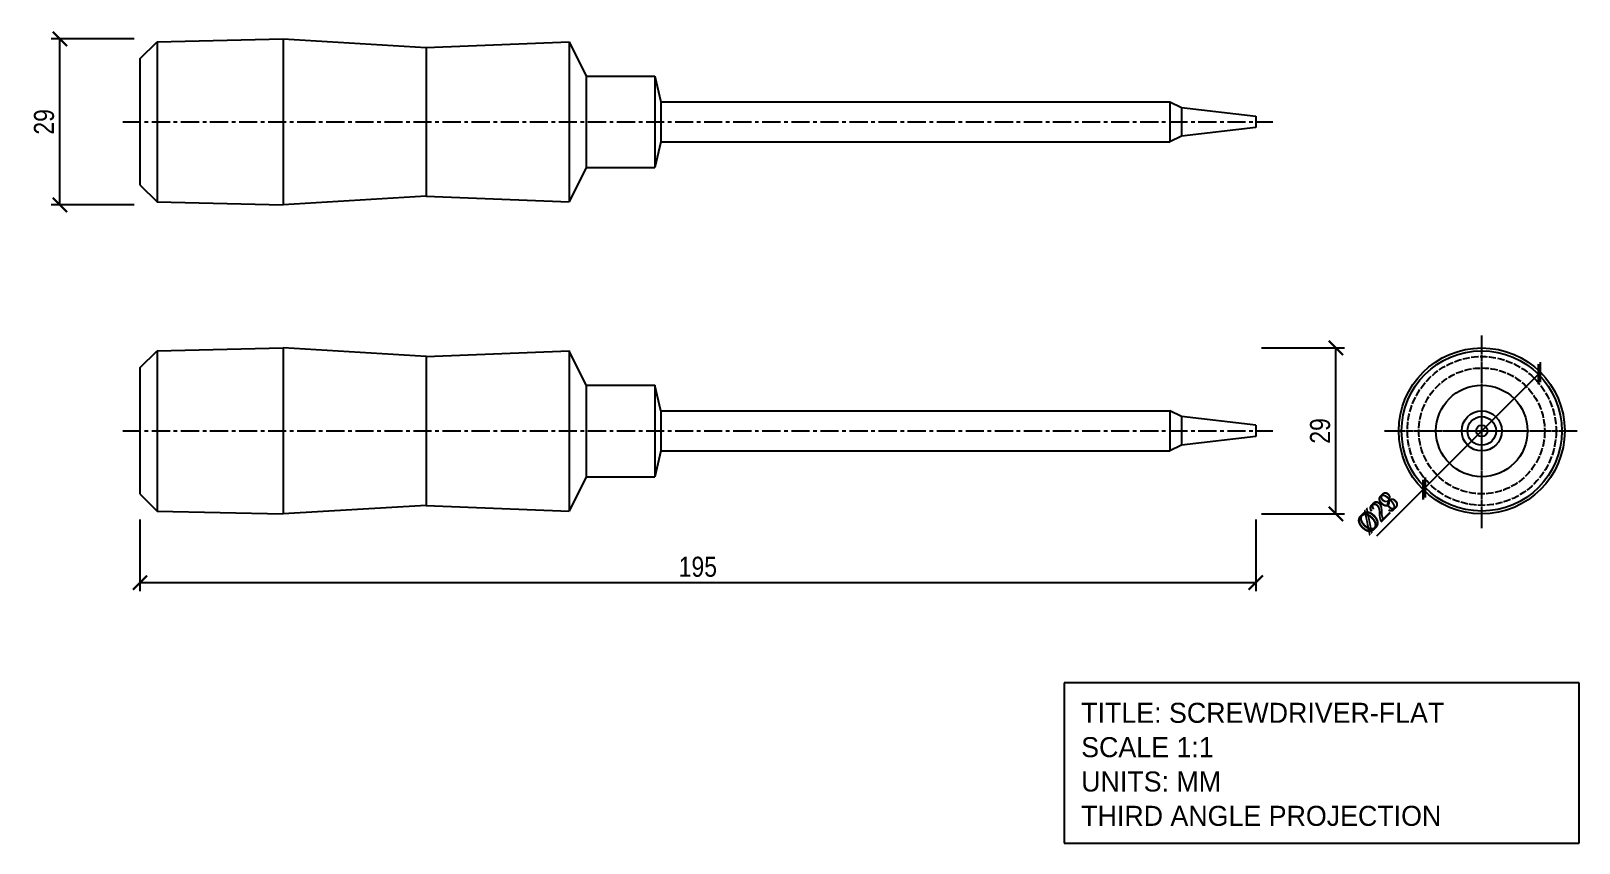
# Model space of a CAD drawing. Header units: millimetres. Extents: x -19 to 251, y -58 to 84.
import ezdxf

# ---------------------------------------------------------------- set-up
doc = ezdxf.new("R2010")
doc.units = ezdxf.units.MM
doc.linetypes.add('CENTER', pattern=[5.08, 3.175, -0.635, 0.635, -0.635])
doc.linetypes.add('DASHED', pattern=[1.524, 1.27, -0.254])
for name, color, linetype in [('CENTER', 1, 'CENTER'), ('DIM', 3, 'CONTINUOUS'), ('HIDDEN', 8, 'DASHED'), ('TITLE', 5, 'CONTINUOUS'), ('VISIBLE', 7, 'CONTINUOUS')]:
    doc.layers.add(name, color=color, linetype=linetype)
doc.styles.add('OpenSansCondensed-Light', font='OpenSansCondensed-Light.ttf')
doc.dimstyles.new('EZDXF', dxfattribs={"dimtxt": 0.25, "dimasz": 0.175, "dimexe": 0.375, "dimexo": 0.125, "dimgap": 0.1, "dimtad": 1, "dimlfac": 100, "dimzin": 12, "dimdsep": 46, "dimtxsty": 'OpenSansCondensed-Light', "dimblk": 'ARCHTICK', "dimcen": 2.5, "dimazin": 3, "dimtfac": 0.5, "dimtmove": 2, "dimatfit": 3})

# ---------------------------------------------------------------- blocks, each defined once
blk = doc.blocks.new('_ARCHTICK')
at = {"color": 0, "linetype": 'BYBLOCK', "const_width": 0.15}
blk.add_lwpolyline([(-0.5, -0.5), (0.5, 0.5)], dxfattribs=at)
blk = doc.blocks.new('*D4')
for q in [(244.74, 24.75), (216.11, -3.89)]:
    blk.add_line((224.24, 4.24), q)
at = {"layer": 'Defpoints'}
for p in [(234.49, 14.5), (224.24, 4.24)]:
    blk.add_point(p, dxfattribs=at)
at = {"layer": 'DIM', "xscale": 2.5, "yscale": 2.5, "rotation": 45}
for p in [(244.74, 24.75), (224.24, 4.24)]:
    blk.add_blockref('_ARCHTICK', p, dxfattribs=at)
at = {"layer": 'DIM', "insert": (216.11, 0), "char_height": 3.5, "attachment_point": 5, "rotation": 45, "style": 'OpenSansCondensed-Light'}
blk.add_mtext('%%c29', dxfattribs=at)

msp = doc.modelspace()

# ---------------------------------------------------------------- linework, layer by layer
at = {"layer": 'CENTER', "linetype": 'CENTER'}
for p, q in [((-3, 68.5), (198, 68.5)), ((234.49, -2.5), (234.49, 31.5)), ((234.49, -2), (234.49, 31)), ((234.49, 4), (234.49, 25)), ((234.49, 8.5), (234.49, 20.5)), ((234.49, 9.5), (234.49, 19.5)), ((234.49, 11), (234.49, 18)), ((-3, 14.5), (198, 14.5)), ((217.49, 14.5), (251.49, 14.5)), ((217.99, 14.5), (250.99, 14.5)), ((223.99, 14.5), (244.99, 14.5)), ((228.49, 14.5), (240.49, 14.5)), ((229.49, 14.5), (239.49, 14.5)), ((230.99, 14.5), (237.99, 14.5))]:
    msp.add_line(p, q, dxfattribs=at)
at = {"layer": 'HIDDEN', "linetype": 'DASHED'}
for radius in [13, 11]:
    msp.add_circle((234.49, 14.5), radius, dxfattribs=at)
at = {"layer": 'TITLE', "linetype": 'CONTINUOUS'}
for p, q in [((251.49, -29.5), (161.49, -29.5)), ((161.49, -29.5), (161.49, -57.5)), ((251.49, -57.5), (251.49, -29.5)), ((161.49, -57.5), (251.49, -57.5))]:
    msp.add_line(p, q, dxfattribs=at)
at = {"layer": 'VISIBLE', "linetype": 'CONTINUOUS'}
for p, q in [((0, 79.5), (3, 82.5)), ((3, 82.5), (25, 83)), ((3, 82.5), (3, 54.5)), ((25, 83), (25, 54)), ((25, 83), (50, 81.5)), ((50, 81.5), (75, 82.5)), ((50, 81.5), (50, 55.5)), ((75, 82.5), (75, 54.5)), ((75, 82.5), (78, 76.5)), ((0, 79.5), (0, 57.5)), ((78, 76.5), (78, 60.5)), ((78, 76.5), (90, 76.5)), ((90, 76.5), (90, 60.5)), ((90, 76.5), (91, 72)), ((91, 72), (91, 65)), ((91, 72), (180, 72)), ((180, 72), (180, 65)), ((180, 72), (182, 71)), ((182, 71), (182, 66)), ((182, 71), (195, 69.5)), ((195, 69.5), (195, 67.5)), ((91, 65), (90, 60.5)), ((91, 65), (180, 65)), ((182, 66), (180, 65)), ((195, 67.5), (182, 66)), ((78, 60.5), (75, 54.5)), ((78, 60.5), (90, 60.5)), ((0, 57.5), (3, 54.5)), ((3, 54.5), (25, 54)), ((50, 55.5), (25, 54)), ((50, 55.5), (75, 54.5)), ((0, 25.5), (3, 28.5)), ((3, 28.5), (25, 29)), ((3, 28.5), (3, 0.5)), ((25, 29), (25, 0)), ((50, 27.5), (25, 29)), ((50, 27.5), (75, 28.5)), ((50, 27.5), (50, 1.5)), ((75, 28.5), (75, 0.5)), ((78, 22.5), (75, 28.5)), ((0, 25.5), (0, 3.5)), ((78, 22.5), (78, 6.5)), ((78, 22.5), (90, 22.5)), ((90, 22.5), (90, 6.5)), ((91, 18), (90, 22.5)), ((91, 18), (91, 11)), ((91, 18), (180, 18)), ((180, 18), (180, 11)), ((182, 17), (180, 18)), ((182, 17), (182, 12)), ((195, 15.5), (182, 17)), ((195, 15.5), (195, 13.5)), ((91, 11), (90, 6.5)), ((91, 11), (180, 11)), ((182, 12), (180, 11)), ((195, 13.5), (182, 12)), ((78, 6.5), (75, 0.5)), ((78, 6.5), (90, 6.5)), ((0, 3.5), (3, 0.5)), ((3, 0.5), (25, 0)), ((50, 1.5), (25, 0)), ((50, 1.5), (75, 0.5))]:
    msp.add_line(p, q, dxfattribs=at)
for radius in [14.5, 14, 8, 3.5, 2.5, 1]:
    msp.add_circle((234.49, 14.5), radius, dxfattribs=at)

# ---------------------------------------------------------------- texts
at = {"layer": 'TITLE'}
for s, p in [('TITLE: SCREWDRIVER-FLAT', (164.49, -36.5)), ('SCALE 1:1', (164.49, -42.5)), ('UNITS: MM', (164.49, -48.5)), ('THIRD ANGLE PROJECTION', (164.49, -54.5))]:
    msp.add_text(s, height=3.5, dxfattribs=at).set_placement(p)

# ---------------------------------------------------------------- dimensions: what is measured, and where the dimension line sits
at = {"layer": 'DIM'}
for base, p1, p2 in [((-14, 54), (0, 54), (0, 83)), ((209, 0), (195, 0), (195, 29))]:
    msp.add_linear_dim(base=base, p1=p1, p2=p2, angle=90, dimstyle='EZDXF', override={"dimtxt": 3.5, "dimasz": 2.5, "dimexe": 1.5, "dimexo": 1, "dimgap": 1, "dimdec": 1, "dimlfac": 1, "dimzin": 8}, dxfattribs=at).render()
dim = msp.add_diameter_dim_2p(p1=(244.74, 24.75), p2=(224.24, 4.24), dimstyle='EZDXF', override={"dimtxt": 3.5, "dimasz": 2.5, "dimexe": 1.5, "dimexo": 1, "dimgap": 1, "dimdec": 1, "dimlfac": 1, "dimzin": 8}, dxfattribs=at)
dim.commit()
dim.dimension.update_dxf_attribs({"geometry": '*D4', "text_midpoint": (216.11, 0)})
msp.add_diameter_dim_2p(p1=(244.39, 24.4), p2=(224.59, 4.6), dimstyle='EZDXF', override={"dimtxt": 3.5, "dimasz": 2.5, "dimexe": 1.5, "dimexo": 1, "dimgap": 1, "dimdec": 1, "dimlfac": 1, "dimzin": 8}, dxfattribs=at).render()
msp.add_linear_dim(base=(0, -12), p1=(0, 0), p2=(195, 0), dimstyle='EZDXF', override={"dimtxt": 3.5, "dimasz": 2.5, "dimexe": 1.5, "dimexo": 1, "dimgap": 1, "dimdec": 1, "dimlfac": 1, "dimzin": 8}, dxfattribs=at).render()

doc.saveas('drawing.dxf')
